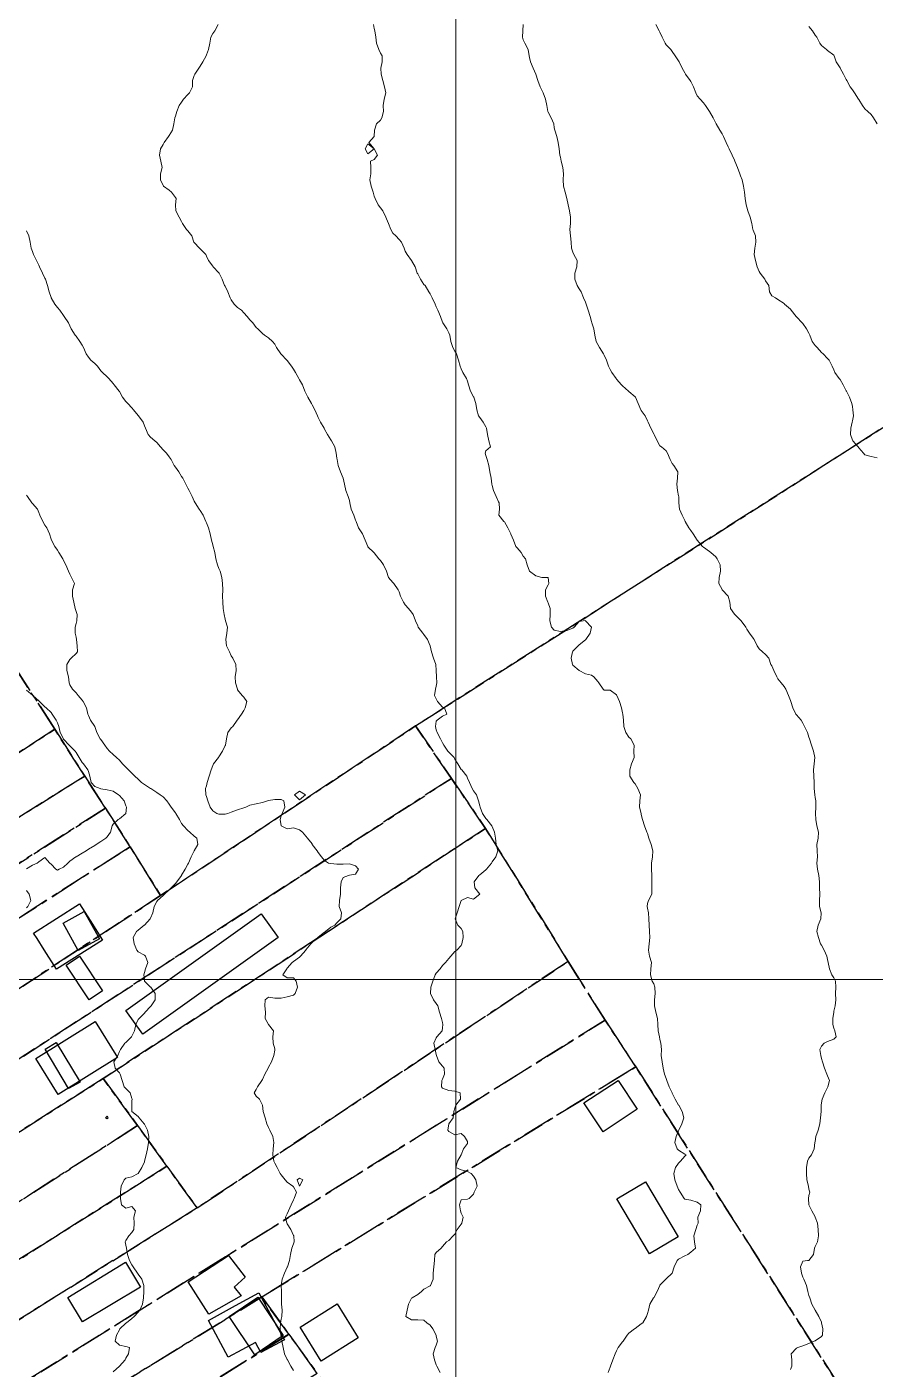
# Model space of a CAD drawing. Header units: centimetres. Extents: x 0 to 642158, y -847 to 649707.
# Drawn here: x 616732.3 to 616800.6, y 621356 to 621464.1 of the extents above; entities that cross this region are included whole.
import ezdxf

# ---------------------------------------------------------------- set-up
doc = ezdxf.new("R2010")
doc.units = ezdxf.units.CM
doc.header["$MEASUREMENT"] = 0
doc.linetypes.add('CENTERX2', pattern=[4, 2.5, -0.5, 0.5, -0.5])
doc.layers.add('MEV_grille', color=254, linetype='Continuous', lineweight=9)
doc.layers.add('WAL_topographie 0.5', color=253, linetype='Continuous', lineweight=20)
doc.layers.add('SPW_batiments', color=7, linetype='Continuous')
doc.layers.add('SPW_parcellaire cadastral', color=7, linetype='CENTERX2', lineweight=25, true_color=0xff0542)

# ---------------------------------------------------------------- blocks, each defined once
blk = doc.blocks.new('*U114')
at = {"layer": 'MEV_grille', "transparency": 33554687}
blk.add_lwpolyline([(-1338.46, 0), (1338.46, 0)], dxfattribs=at)
blk = doc.blocks.new('*U115')
at = {"layer": 'MEV_grille', "color": 0, "linetype": 'ByBlock', "lineweight": -2, "transparency": 16777216}
blk.add_blockref('*U114', (0, -1000), dxfattribs=at)
blk = doc.blocks.new('*U112')
at = {"layer": 'MEV_grille', "transparency": 33554687}
blk.add_lwpolyline([(0, 1825.48), (0, -1825.48)], dxfattribs=at)
blk = doc.blocks.new('*U113')
at = {"layer": 'MEV_grille', "color": 0, "linetype": 'ByBlock', "lineweight": -2, "transparency": 16777216}
blk.add_blockref('*U112', (1400, 0), dxfattribs=at)

msp = doc.modelspace()

# ---------------------------------------------------------------- linework, layer by layer
at = {"layer": 'SPW_batiments'}
for points in [[(616733.11, 621390.67), (616732.83, 621391.11), (616736.54, 621393.46), (616737.38, 621392.13), (616738.38, 621390.55), (616734.67, 621388.21), (616733.68, 621389.77), (616733.11, 621390.67)], [(616738.13, 621390.66), (616736.43, 621389.71), (616735.21, 621391.91), (616736.91, 621392.86), (616738.13, 621390.66)], [(616740.26, 621384.88), (616751.16, 621392.66), (616752.51, 621390.76), (616741.62, 621382.98), (616740.26, 621384.88)], [(616738.38, 621386.46), (616737.31, 621385.74), (616735.46, 621388.52), (616736.53, 621389.26), (616738.38, 621386.46)], [(616733, 621381.03), (616737.79, 621384), (616739.58, 621381.1), (616734.8, 621378.13), (616733, 621381.03)], [(616736.57, 621379.12), (616735.65, 621378.61), (616733.77, 621381.77), (616734.66, 621382.31), (616736.57, 621379.12)], [(616781.43, 621376.93), (616778.68, 621375.11), (616777.13, 621377.46), (616779.88, 621379.26), (616781.43, 621376.93)], [(616784.72, 621366.66), (616782.4, 621365.3), (616779.78, 621369.71), (616782.08, 621371.08), (616784.72, 621366.66)], [(616741.43, 621362.62), (616736.78, 621359.81), (616735.58, 621361.77), (616740.23, 621364.61), (616741.43, 621362.62)], [(616749.87, 621363.41), (616748.98, 621362.61), (616749.53, 621361.91), (616746.93, 621360.43), (616745.28, 621363.03), (616748.52, 621365.16), (616749.87, 621363.41)], [(616750.7, 621358.15), (616748.49, 621356.97), (616746.91, 621359.93), (616749.09, 621361.13), (616750.97, 621362.16), (616751.91, 621360.42), (616752.39, 621359.51), (616752.58, 621359.17), (616753.02, 621358.36), (616751.13, 621357.34), (616750.7, 621358.15)], [(616752.93, 621358.71), (616750.63, 621357.16), (616748.57, 621360.26), (616750.87, 621361.81), (616752.93, 621358.71)], [(616758.97, 621358.53), (616755.98, 621356.66), (616754.28, 621359.38), (616757.27, 621361.26), (616758.97, 621358.53)]]:
    msp.add_lwpolyline(points, dxfattribs=at)
at = {"layer": 'SPW_parcellaire cadastral'}
for points in [[(616843.3, 621468.93), (616844.7, 621459.57), (616763.58, 621407.79), (616743.06, 621394.14), (616740.61, 621398.07), (616738.62, 621401.17), (616736.95, 621403.76), (616734.54, 621407.52), (616731.19, 621412.74), (616729.45, 621415.45), (616727.65, 621418.26), (616724.21, 621423.61), (616721.04, 621428.55), (616718.19, 621432.99), (616715.45, 621437.26), (616712.28, 621442.19), (616709.63, 621446.33)], [(616824.51, 621315.1), (616821.79, 621319.37), (616819.33, 621323.05), (616817.02, 621327.14), (616813.89, 621330.83), (616810.29, 621336.33), (616807.32, 621340.7), (616798.39, 621353.58), (616781.3, 621380.35), (616778.84, 621384.11), (616775.86, 621388.84), (616769.22, 621399.54), (616766.46, 621403.57), (616763.58, 621407.79), (616844.7, 621459.57), (616851, 621415.3), (616853.08, 621327.78), (616826.94, 621311.51), (616824.51, 621315.1)], [(616734.54, 621407.52), (616693.8, 621381.16), (616689.8, 621378.57), (616681.68, 621373.31), (616677.59, 621379.34), (616685.67, 621384.37), (616690.01, 621387.08), (616691.87, 621388.24), (616693.74, 621389.4), (616731.19, 621412.74), (616734.54, 621407.52)], [(616736.95, 621403.76), (616702.55, 621382.19), (616701.47, 621381.51), (616694.81, 621377.33), (616691.9, 621375.51), (616683.69, 621370.36), (616681.68, 621373.31), (616689.8, 621378.57), (616693.8, 621381.16), (616734.54, 621407.52), (616736.95, 621403.76)], [(616693.22, 621356.36), (616690.82, 621359.87), (616699.14, 621365.3), (616701.87, 621367.08), (616743.06, 621394.14), (616763.58, 621407.79), (616766.46, 621403.57), (616711.89, 621368.15), (616709.23, 621366.47), (616705.8, 621364.3), (616704.23, 621363.31), (616693.22, 621356.36)], [(616736.95, 621403.76), (616738.62, 621401.17), (616703.36, 621378.66), (616693.86, 621372.59), (616685.73, 621367.4), (616683.69, 621370.36), (616691.9, 621375.51), (616694.81, 621377.33), (616701.47, 621381.51), (616702.55, 621382.19), (616736.95, 621403.76)], [(616693.22, 621356.36), (616704.23, 621363.31), (616705.8, 621364.3), (616709.23, 621366.47), (616711.89, 621368.15), (616766.46, 621403.57), (616769.22, 621399.54), (616738.44, 621379.41), (616707.75, 621359.93), (616695.92, 621352.42), (616693.22, 621356.36)], [(616738.62, 621401.17), (616740.61, 621398.07), (616704.02, 621374.61), (616701.04, 621372.69), (616695.98, 621369.45), (616687.84, 621364.23), (616685.73, 621367.4), (616693.86, 621372.59), (616703.36, 621378.66), (616738.62, 621401.17)], [(616775.86, 621388.84), (616746, 621368.99), (616743.57, 621372.35), (616741.2, 621375.62), (616738.44, 621379.41), (616769.22, 621399.54), (616775.86, 621388.84)], [(616743.06, 621394.14), (616701.87, 621367.08), (616699.14, 621365.3), (616690.82, 621359.87), (616687.84, 621364.23), (616695.98, 621369.45), (616701.04, 621372.69), (616704.02, 621374.61), (616740.61, 621398.07), (616743.06, 621394.14)], [(616775.86, 621388.84), (616778.84, 621384.11), (616723.23, 621349.44), (616721.53, 621348.38), (616719.2, 621346.93), (616714.05, 621343.72), (616705.75, 621338.54), (616703.1, 621342.14), (616711.98, 621347.7), (616722.26, 621354.13), (616746, 621368.99), (616775.86, 621388.84)], [(616708.12, 621335.3), (616705.75, 621338.54), (616714.05, 621343.72), (616719.2, 621346.93), (616721.53, 621348.38), (616723.23, 621349.44), (616778.84, 621384.11), (616781.3, 621380.35), (616751.2, 621361.82), (616725.65, 621346.09), (616723.95, 621345.04), (616716.41, 621340.4), (616715.59, 621339.9), (616708.12, 621335.3)], [(616741.2, 621375.62), (616719.39, 621361.61), (616717.17, 621360.18), (616713.89, 621358.07), (616710.43, 621355.85), (616698.72, 621348.32), (616695.92, 621352.42), (616707.75, 621359.93), (616738.44, 621379.41), (616741.2, 621375.62)], [(616751.2, 621361.82), (616781.3, 621380.35), (616798.39, 621353.58), (616769.35, 621336.8), (616767.14, 621339.85), (616764.9, 621342.94), (616762.62, 621346.09), (616760.29, 621349.3), (616757.94, 621352.54), (616755.67, 621355.67), (616753.38, 621358.82), (616751.2, 621361.82)], [(616699.56, 621344.58), (616697.52, 621347.56), (616698.72, 621348.32), (616710.43, 621355.85), (616713.89, 621358.07), (616717.17, 621360.18), (616719.39, 621361.61), (616741.2, 621375.62), (616743.57, 621372.35), (616719.25, 621357), (616716.9, 621355.52), (616709.65, 621350.94), (616700.76, 621345.34), (616699.56, 621344.58)], [(616699.56, 621344.58), (616700.76, 621345.34), (616709.65, 621350.94), (616716.9, 621355.52), (616719.25, 621357), (616743.57, 621372.35), (616746, 621368.99), (616722.26, 621354.13), (616711.98, 621347.7), (616703.1, 621342.14), (616701.9, 621341.39), (616699.56, 621344.58)], [(616710.45, 621332.13), (616708.12, 621335.3), (616715.59, 621339.9), (616716.41, 621340.4), (616723.95, 621345.04), (616725.65, 621346.09), (616751.2, 621361.82), (616753.38, 621358.82), (616727.41, 621342.68), (616717.89, 621336.76), (616710.45, 621332.13)], [(616710.45, 621332.13), (616717.89, 621336.76), (616727.41, 621342.68), (616753.38, 621358.82), (616755.67, 621355.67), (616728.04, 621338.32), (616727.03, 621337.69), (616712.89, 621328.81), (616710.45, 621332.13)]]:
    msp.add_lwpolyline(points, dxfattribs=at)
at = {"layer": 'WAL_topographie 0.5'}
for points in [[(616747.7, 621464.25), (616747.42, 621463.75), (616747.25, 621463.54), (616747.1, 621463.25), (616747.01, 621462.75), (616746.9, 621462.25), (616746.75, 621461.81), (616746.72, 621461.75), (616746.45, 621461.25), (616746.25, 621460.91), (616746.14, 621460.75), (616745.8, 621460.25), (616745.75, 621460.15), (616745.63, 621459.75), (616745.62, 621459.25), (616745.39, 621458.75), (616745.25, 621458.63), (616744.89, 621458.25), (616744.75, 621458.01), (616744.56, 621457.75), (616744.36, 621457.25), (616744.25, 621456.89), (616744.21, 621456.75), (616744.13, 621456.25), (616744.02, 621455.75), (616743.75, 621455.32), (616743.68, 621455.25), (616743.33, 621454.75), (616743.25, 621454.61), (616743.06, 621454.25), (616742.97, 621453.75), (616743.07, 621453.25), (616743.19, 621452.75), (616743.06, 621452.25), (616743.05, 621451.75), (616743.25, 621451.3), (616743.29, 621451.25), (616743.75, 621450.92), (616743.94, 621450.75), (616744.25, 621450.33), (616744.3, 621450.25), (616744.25, 621449.75), (616744.29, 621449.25), (616744.54, 621448.75), (616744.75, 621448.39), (616744.83, 621448.25), (616745.15, 621447.75), (616745.25, 621447.64), (616745.58, 621447.25), (616745.73, 621446.75), (616745.75, 621446.72), (616746.18, 621446.25), (616746.25, 621446.19), (616746.69, 621445.75), (616746.75, 621445.62), (616746.92, 621445.25), (616747.25, 621444.8), (616747.29, 621444.75), (616747.75, 621444.27), (616747.77, 621444.25), (616748.01, 621443.75), (616748.2, 621443.25), (616748.25, 621443.19), (616748.46, 621442.75), (616748.66, 621442.25), (616748.75, 621442.09), (616748.98, 621441.75), (616749.25, 621441.48), (616749.58, 621441.25), (616749.75, 621441.06), (616750.02, 621440.75), (616750.25, 621440.49), (616750.48, 621440.25), (616750.75, 621439.88), (616750.88, 621439.75), (616751.25, 621439.38), (616751.42, 621439.25), (616751.75, 621439.04), (616752.06, 621438.75), (616752.25, 621438.53), (616752.39, 621438.25), (616752.73, 621437.75), (616752.75, 621437.73), (616753.22, 621437.25), (616753.25, 621437.21), (616753.6, 621436.75), (616753.75, 621436.51), (616753.91, 621436.25), (616754.19, 621435.75), (616754.25, 621435.66), (616754.49, 621435.25), (616754.68, 621434.75), (616754.75, 621434.59), (616754.91, 621434.25), (616755.2, 621433.75), (616755.25, 621433.65), (616755.47, 621433.25), (616755.68, 621432.75), (616755.75, 621432.62), (616755.93, 621432.25), (616756.21, 621431.75), (616756.25, 621431.67), (616756.5, 621431.25), (616756.75, 621430.83), (616756.8, 621430.75), (616757.09, 621430.25), (616757.2, 621429.75), (616757.25, 621429.35), (616757.26, 621429.25), (616757.34, 621428.75), (616757.53, 621428.25), (616757.75, 621427.75), (616757.75, 621427.75), (616757.87, 621427.25), (616757.96, 621426.75), (616758.15, 621426.25), (616758.25, 621425.93), (616758.29, 621425.75), (616758.4, 621425.25), (616758.6, 621424.75), (616758.75, 621424.36), (616758.79, 621424.25), (616759, 621423.75), (616759.25, 621423.34), (616759.3, 621423.25), (616759.52, 621422.75), (616759.73, 621422.25), (616759.75, 621422.21), (616760.23, 621421.75), (616760.25, 621421.73), (616760.62, 621421.25), (616760.75, 621421.11), (616760.99, 621420.75), (616761.25, 621420.25), (616761.25, 621420.25), (616761.39, 621419.75), (616761.75, 621419.33), (616761.83, 621419.25), (616762.18, 621418.75), (616762.25, 621418.58), (616762.37, 621418.25), (616762.6, 621417.75), (616762.75, 621417.55), (616763.01, 621417.25), (616763.25, 621416.96), (616763.4, 621416.75), (616763.57, 621416.25), (616763.75, 621415.85), (616763.8, 621415.75), (616764.16, 621415.25), (616764.25, 621415.14), (616764.54, 621414.75), (616764.75, 621414.25), (616764.75, 621414.25), (616764.87, 621413.75), (616765.02, 621413.25), (616765.2, 621412.75), (616765.25, 621412.25), (616765.25, 621412.25), (616765.26, 621411.75), (616765.3, 621411.25), (616765.25, 621411), (616765.18, 621410.75), (616765.11, 621410.25), (616765.25, 621409.96), (616765.35, 621409.75), (616765.75, 621409.3), (616765.92, 621409.25), (616766.11, 621408.75), (616765.75, 621408.58), (616765.31, 621408.25), (616765.25, 621408.17), (616765.18, 621407.75), (616765.25, 621407.47), (616765.32, 621407.25), (616765.59, 621406.75), (616765.75, 621406.44), (616765.85, 621406.25), (616766.18, 621405.75), (616766.25, 621405.68), (616766.68, 621405.25), (616766.75, 621405.12), (616766.97, 621404.75), (616767.25, 621404.29), (616767.3, 621404.25), (616767.71, 621403.75), (616767.75, 621403.59), (616767.92, 621403.25), (616768.14, 621402.75), (616768.25, 621402.56), (616768.48, 621402.25), (616768.66, 621401.75), (616768.75, 621401.36), (616768.78, 621401.25), (616768.96, 621400.75), (616769.25, 621400.33), (616769.31, 621400.25), (616769.72, 621399.75), (616769.75, 621399.7), (616769.94, 621399.25), (616770.02, 621398.75), (616770.07, 621398.25), (616770.21, 621397.75), (616770.05, 621397.25), (616769.75, 621396.84), (616769.69, 621396.75), (616769.29, 621396.25), (616769.25, 621396.21), (616768.75, 621395.8), (616768.68, 621395.75), (616768.3, 621395.25), (616768.34, 621394.75), (616768.75, 621394.25), (616768.75, 621394.25), (616768.75, 621394.25), (616768.25, 621393.85), (616767.75, 621393.98), (616767.25, 621393.75), (616767.25, 621393.75), (616767.1, 621393.25), (616766.94, 621392.75), (616766.78, 621392.25), (616766.97, 621391.75), (616767.25, 621391.48), (616767.39, 621391.25), (616767.4, 621390.75), (616767.31, 621390.25), (616767.25, 621390.12), (616766.9, 621389.75), (616766.75, 621389.62), (616766.41, 621389.25), (616766.25, 621389.06), (616765.98, 621388.75), (616765.75, 621388.51), (616765.55, 621388.25), (616765.25, 621387.89), (616765.15, 621387.75), (616764.96, 621387.25), (616764.81, 621386.75), (616764.79, 621386.25), (616765.03, 621385.75), (616765.25, 621385.45), (616765.37, 621385.25), (616765.51, 621384.75), (616765.67, 621384.25), (616765.75, 621383.92), (616765.77, 621383.75), (616765.75, 621383.5), (616765.72, 621383.25), (616765.29, 621382.75), (616765.25, 621382.69), (616765.06, 621382.25), (616765.16, 621381.75), (616765.25, 621381.33), (616765.26, 621381.25), (616765.45, 621380.75), (616765.75, 621380.39), (616765.87, 621380.25), (616765.92, 621379.75), (616765.75, 621379.36), (616765.69, 621379.25), (616765.67, 621378.75), (616765.75, 621378.64), (616766.25, 621378.45), (616766.75, 621378.38), (616767.16, 621378.25), (616767.2, 621377.75), (616766.83, 621377.25), (616766.75, 621377.02), (616766.65, 621376.75), (616766.61, 621376.25), (616766.25, 621375.75), (616766.25, 621375.75), (616766.19, 621375.25), (616766.25, 621375.13), (616766.75, 621374.88), (616767.25, 621374.98), (616767.52, 621374.75), (616767.75, 621374.33), (616767.77, 621374.25), (616767.75, 621374.17), (616767.44, 621373.75), (616767.25, 621373.25), (616767.25, 621373.25), (616766.95, 621372.75), (616766.82, 621372.25), (616767.25, 621372.05), (616767.75, 621371.93), (616768.06, 621371.75), (616768.25, 621371.54), (616768.42, 621371.25), (616768.54, 621370.75), (616768.31, 621370.25), (616768.25, 621370.11), (616767.89, 621369.75), (616767.75, 621369.69), (616767.25, 621369.63), (616767.11, 621369.25), (616767.19, 621368.75), (616767.25, 621368.56), (616767.41, 621368.25), (616767.3, 621367.75), (616767.25, 621367.68), (616766.94, 621367.25), (616766.75, 621366.88), (616766.62, 621366.75), (616766.25, 621366.38), (616766.08, 621366.25), (616765.75, 621365.89), (616765.63, 621365.75), (616765.25, 621365.39), (616765.14, 621365.25), (616765.11, 621364.75), (616765.06, 621364.25), (616765.01, 621363.75), (616764.99, 621363.25), (616764.78, 621362.75), (616764.75, 621362.72), (616764.25, 621362.44), (616764.05, 621362.25), (616763.75, 621362.01), (616763.3, 621361.75), (616763.25, 621361.72), (616763.01, 621361.25), (616762.91, 621360.75), (616762.79, 621360.25), (616763.25, 621359.97), (616763.75, 621359.99), (616764.25, 621359.94), (616764.48, 621359.75), (616764.75, 621359.55), (616764.96, 621359.25), (616765.23, 621358.75), (616765.25, 621358.66), (616765.34, 621358.25), (616765.25, 621357.94), (616765.15, 621357.75), (616764.99, 621357.25), (616765.1, 621356.75), (616765.25, 621356.37), (616765.3, 621356.25), (616765.57, 621355.75)], [(616760.2, 621464.25), (616760.25, 621463.95), (616760.3, 621463.75), (616760.38, 621463.25), (616760.44, 621462.75), (616760.62, 621462.25), (616760.75, 621461.96), (616760.88, 621461.75), (616760.9, 621461.25), (616760.78, 621460.75), (616760.8, 621460.25), (616760.94, 621459.75), (616761.08, 621459.25), (616761.19, 621458.75), (616761.06, 621458.25), (616760.98, 621457.75), (616761, 621457.25), (616760.86, 621456.75), (616760.75, 621456.57), (616760.43, 621456.25), (616760.28, 621455.75), (616760.25, 621455.25), (616760.25, 621455.25), (616759.82, 621454.75), (616760.25, 621454.25), (616760.25, 621454.25), (616760.52, 621453.75), (616760.25, 621453.4), (616759.95, 621453.25), (616759.98, 621452.75), (616759.98, 621452.25), (616759.9, 621451.75), (616760.01, 621451.25), (616760.17, 621450.75), (616760.25, 621450.44), (616760.32, 621450.25), (616760.58, 621449.75), (616760.75, 621449.51), (616760.95, 621449.25), (616761.2, 621448.75), (616761.25, 621448.62), (616761.4, 621448.25), (616761.58, 621447.75), (616761.75, 621447.46), (616761.99, 621447.25), (616762.25, 621446.96), (616762.46, 621446.75), (616762.65, 621446.25), (616762.75, 621446), (616762.91, 621445.75), (616763.25, 621445.25), (616763.25, 621445.25), (616763.55, 621444.75), (616763.72, 621444.25), (616763.75, 621444.19), (616763.99, 621443.75), (616764.25, 621443.34), (616764.34, 621443.25), (616764.66, 621442.75), (616764.75, 621442.58), (616764.92, 621442.25), (616765.17, 621441.75), (616765.25, 621441.54), (616765.38, 621441.25), (616765.58, 621440.75), (616765.75, 621440.29), (616765.77, 621440.25), (616766.1, 621439.75), (616766.25, 621439.45), (616766.33, 621439.25), (616766.43, 621438.75), (616766.57, 621438.25), (616766.75, 621437.95), (616766.87, 621437.75), (616767.05, 621437.25), (616767.16, 621436.75), (616767.25, 621436.54), (616767.39, 621436.25), (616767.67, 621435.75), (616767.75, 621435.54), (616767.84, 621435.25), (616768, 621434.75), (616768.25, 621434.28), (616768.26, 621434.25), (616768.43, 621433.75), (616768.51, 621433.25), (616768.64, 621432.75), (616768.75, 621432.63), (616769.01, 621432.25), (616769.25, 621431.86), (616769.29, 621431.75), (616769.37, 621431.25), (616769.49, 621430.75), (616769.62, 621430.25), (616769.25, 621429.95), (616769.19, 621429.75), (616769.25, 621429.55), (616769.35, 621429.25), (616769.47, 621428.75), (616769.56, 621428.25), (616769.66, 621427.75), (616769.73, 621427.25), (616769.75, 621427.16), (616769.86, 621426.75), (616770.06, 621426.25), (616770.25, 621425.83), (616770.3, 621425.75), (616770.35, 621425.25), (616770.28, 621424.75), (616770.69, 621424.25), (616770.75, 621424.21), (616771.02, 621423.75), (616771.24, 621423.25), (616771.25, 621423.22), (616771.46, 621422.75), (616771.65, 621422.25), (616771.75, 621422.12), (616772.08, 621421.75), (616772.25, 621421.47), (616772.42, 621421.25), (616772.56, 621420.75), (616772.75, 621420.25), (616772.75, 621420.25), (616773.25, 621419.88), (616773.75, 621419.75), (616774.25, 621419.75), (616774.25, 621419.75), (616774.32, 621419.25), (616774.25, 621419.15), (616774.05, 621418.75), (616774.05, 621418.25), (616774.23, 621417.75), (616774.25, 621417.7), (616774.41, 621417.25), (616774.41, 621416.75), (616774.38, 621416.25), (616774.51, 621415.75), (616774.75, 621415.51), (616775.25, 621415.39), (616775.75, 621415.48), (616776.25, 621415.67), (616776.35, 621415.75), (616776.75, 621416.21), (616777.08, 621416.25), (616777.25, 621416.27), (616777.27, 621416.25), (616777.75, 621415.75), (616777.75, 621415.75), (616777.75, 621415.75), (616777.64, 621415.25), (616777.28, 621414.75), (616777.25, 621414.71), (616776.75, 621414.31), (616776.68, 621414.25), (616776.25, 621413.8), (616776.22, 621413.75), (616776.11, 621413.25), (616776.21, 621412.75), (616776.25, 621412.68), (616776.75, 621412.25), (616776.75, 621412.25), (616777.25, 621411.99), (616777.75, 621411.89), (616777.93, 621411.75), (616778.25, 621411.36), (616778.32, 621411.25), (616778.67, 621410.75), (616778.75, 621410.68), (616779.25, 621410.68), (616779.75, 621410.3), (616779.78, 621410.25), (616779.99, 621409.75), (616780.16, 621409.25), (616780.25, 621408.85), (616780.27, 621408.75), (616780.31, 621408.25), (616780.34, 621407.75), (616780.5, 621407.25), (616780.75, 621406.88), (616780.92, 621406.75), (616781.17, 621406.25), (616781.16, 621405.75), (616781.17, 621405.25), (616780.97, 621404.75), (616780.83, 621404.25), (616780.82, 621403.75), (616781.14, 621403.25), (616781.25, 621403.14), (616781.48, 621402.75), (616781.68, 621402.25), (616781.64, 621401.75), (616781.61, 621401.25), (616781.73, 621400.75), (616781.75, 621400.66), (616781.86, 621400.25), (616782.02, 621399.75), (616782.19, 621399.25), (616782.25, 621399.12), (616782.36, 621398.75), (616782.54, 621398.25), (616782.69, 621397.75), (616782.65, 621397.25), (616782.58, 621396.75), (616782.58, 621396.25), (616782.6, 621395.75), (616782.61, 621395.25), (616782.61, 621394.75), (616782.59, 621394.25), (616782.32, 621393.75), (616782.25, 621393.5), (616782.22, 621393.25), (616782.25, 621393.12), (616782.34, 621392.75), (616782.36, 621392.25), (616782.38, 621391.75), (616782.42, 621391.25), (616782.45, 621390.75), (616782.39, 621390.25), (616782.32, 621389.75), (616782.4, 621389.25), (616782.58, 621388.75), (616782.53, 621388.25), (616782.49, 621387.75), (616782.64, 621387.25), (616782.75, 621387.03), (616782.85, 621386.75), (616782.87, 621386.25), (616782.81, 621385.75), (616782.82, 621385.25), (616782.92, 621384.75), (616783.05, 621384.25), (616783.09, 621383.75), (616783.11, 621383.25), (616783.21, 621382.75), (616783.25, 621382.55), (616783.33, 621382.25), (616783.37, 621381.75), (616783.36, 621381.25), (616783.42, 621380.75), (616783.51, 621380.25), (616783.63, 621379.75), (616783.75, 621379.41), (616783.8, 621379.25), (616783.99, 621378.75), (616784.23, 621378.25), (616784.25, 621378.22), (616784.49, 621377.75), (616784.75, 621377.27), (616784.76, 621377.25), (616785.03, 621376.75), (616785.17, 621376.25), (616785.01, 621375.75), (616784.77, 621375.25), (616784.75, 621375.2), (616784.57, 621374.75), (616784.44, 621374.25), (616784.65, 621373.75), (616784.75, 621373.65), (616785.25, 621373.33), (616785.36, 621373.25), (616785.25, 621373.16), (616784.9, 621372.75), (616784.75, 621372.58), (616784.51, 621372.25), (616784.38, 621371.75), (616784.45, 621371.25), (616784.63, 621370.75), (616784.75, 621370.48), (616784.88, 621370.25), (616785.2, 621369.75), (616785.25, 621369.7), (616785.75, 621369.62), (616786.25, 621369.45), (616786.54, 621369.25), (616786.51, 621368.75), (616786.31, 621368.25), (616786.33, 621367.75), (616786.25, 621367.6), (616786.13, 621367.25), (616785.98, 621366.75), (616786.04, 621366.25), (616786.11, 621365.75), (616785.75, 621365.43), (616785.49, 621365.25), (616785.25, 621365.13), (616784.75, 621364.86), (616784.64, 621364.75), (616784.41, 621364.25), (616784.25, 621363.75), (616784.25, 621363.75), (616783.75, 621363.27), (616783.72, 621363.25), (616783.25, 621362.77), (616783.24, 621362.75), (616783.03, 621362.25), (616782.75, 621361.76), (616782.74, 621361.75), (616782.45, 621361.25), (616782.32, 621360.75), (616782.25, 621360.5), (616782.17, 621360.25), (616781.88, 621359.75), (616781.75, 621359.65), (616781.25, 621359.29), (616781.2, 621359.25), (616780.75, 621358.91), (616780.61, 621358.75), (616780.28, 621358.25), (616780.25, 621358.2), (616779.89, 621357.75), (616779.75, 621357.48), (616779.64, 621357.25), (616779.46, 621356.75), (616779.28, 621356.25), (616779.25, 621356.16), (616779.09, 621355.75)], [(616772.23, 621464.25), (616772.22, 621463.75), (616772.2, 621463.25), (616772.25, 621463.02), (616772.37, 621462.75), (616772.65, 621462.25), (616772.73, 621461.75), (616772.75, 621461.61), (616772.82, 621461.25), (616773.04, 621460.75), (616773.25, 621460.25), (616773.25, 621460.25), (616773.43, 621459.75), (616773.61, 621459.25), (616773.75, 621458.98), (616773.85, 621458.75), (616774.05, 621458.25), (616774.16, 621457.75), (616774.24, 621457.25), (616774.25, 621457.21), (616774.5, 621456.75), (616774.7, 621456.25), (616774.75, 621455.95), (616774.79, 621455.75), (616774.94, 621455.25), (616775.05, 621454.75), (616775.13, 621454.25), (616775.19, 621453.75), (616775.25, 621453.58), (616775.31, 621453.25), (616775.43, 621452.75), (616775.49, 621452.25), (616775.45, 621451.75), (616775.49, 621451.25), (616775.61, 621450.75), (616775.75, 621450.25), (616775.75, 621450.25), (616775.86, 621449.75), (616775.96, 621449.25), (616776.04, 621448.75), (616776.05, 621448.25), (616776.01, 621447.75), (616776.06, 621447.25), (616776.1, 621446.75), (616776.13, 621446.25), (616776.25, 621445.93), (616776.33, 621445.75), (616776.58, 621445.25), (616776.55, 621444.75), (616776.4, 621444.25), (616776.39, 621443.75), (616776.6, 621443.25), (616776.75, 621442.99), (616776.91, 621442.75), (616777.11, 621442.25), (616777.25, 621441.92), (616777.31, 621441.75), (616777.47, 621441.25), (616777.63, 621440.75), (616777.75, 621440.35), (616777.78, 621440.25), (616777.92, 621439.75), (616778.02, 621439.25), (616778.13, 621438.75), (616778.25, 621438.5), (616778.39, 621438.25), (616778.71, 621437.75), (616778.75, 621437.65), (616778.94, 621437.25), (616779.12, 621436.75), (616779.25, 621436.48), (616779.37, 621436.25), (616779.72, 621435.75), (616779.75, 621435.72), (616780.15, 621435.25), (616780.25, 621435.16), (616780.72, 621434.75), (616780.75, 621434.72), (616781.25, 621434.28), (616781.28, 621434.25), (616781.49, 621433.75), (616781.71, 621433.25), (616781.75, 621433.19), (616782.05, 621432.75), (616782.25, 621432.35), (616782.31, 621432.25), (616782.51, 621431.75), (616782.75, 621431.32), (616782.8, 621431.25), (616783.02, 621430.75), (616783.25, 621430.35), (616783.38, 621430.25), (616783.75, 621429.93), (616783.85, 621429.75), (616784.08, 621429.25), (616784.25, 621428.93), (616784.38, 621428.75), (616784.7, 621428.25), (616784.67, 621427.75), (616784.62, 621427.25), (616784.66, 621426.75), (616784.75, 621426.31), (616784.76, 621426.25), (616784.78, 621425.75), (616784.84, 621425.25), (616785.05, 621424.75), (616785.25, 621424.33), (616785.29, 621424.25), (616785.57, 621423.75), (616785.75, 621423.53), (616785.93, 621423.25), (616786.25, 621422.75), (616786.25, 621422.75), (616786.67, 621422.25), (616786.75, 621422.19), (616787.25, 621421.83), (616787.35, 621421.75), (616787.75, 621421.4), (616787.86, 621421.25), (616788.1, 621420.75), (616788.13, 621420.25), (616788.02, 621419.75), (616788, 621419.25), (616788.25, 621418.77), (616788.27, 621418.75), (616788.75, 621418.25), (616788.75, 621418.25), (616788.88, 621417.75), (616788.94, 621417.25), (616789.25, 621416.79), (616789.28, 621416.75), (616789.75, 621416.3), (616789.8, 621416.25), (616790.17, 621415.75), (616790.25, 621415.59), (616790.45, 621415.25), (616790.75, 621414.85), (616790.83, 621414.75), (616791.07, 621414.25), (616791.25, 621414), (616791.52, 621413.75), (616791.75, 621413.54), (616792.02, 621413.25), (616792.19, 621412.75), (616792.25, 621412.63), (616792.43, 621412.25), (616792.65, 621411.75), (616792.75, 621411.58), (616793.01, 621411.25), (616793.25, 621410.96), (616793.39, 621410.75), (616793.61, 621410.25), (616793.75, 621409.83), (616793.78, 621409.75), (616793.96, 621409.25), (616794.2, 621408.75), (616794.25, 621408.68), (616794.61, 621408.25), (616794.75, 621408.02), (616794.89, 621407.75), (616795.12, 621407.25), (616795.25, 621406.9), (616795.3, 621406.75), (616795.45, 621406.25), (616795.62, 621405.75), (616795.72, 621405.25), (616795.67, 621404.75), (616795.62, 621404.25), (616795.64, 621403.75), (616795.67, 621403.25), (616795.68, 621402.75), (616795.72, 621402.25), (616795.75, 621402.04), (616795.8, 621401.75), (616795.79, 621401.25), (616795.78, 621400.75), (616795.8, 621400.25), (616795.88, 621399.75), (616796.01, 621399.25), (616795.98, 621398.75), (616795.89, 621398.25), (616795.91, 621397.75), (616795.94, 621397.25), (616795.89, 621396.75), (616795.94, 621396.25), (616796.04, 621395.75), (616796.1, 621395.25), (616796.11, 621394.75), (616796.12, 621394.25), (616796.1, 621393.75), (616796.1, 621393.25), (616796.24, 621392.75), (616796.2, 621392.25), (616795.98, 621391.75), (616795.89, 621391.25), (616796.01, 621390.75), (616796.19, 621390.25), (616796.25, 621390.14), (616796.47, 621389.75), (616796.7, 621389.25), (616796.75, 621389), (616796.8, 621388.75), (616796.89, 621388.25), (616797.1, 621387.75), (616797.25, 621387.52), (616797.39, 621387.25), (616797.42, 621386.75), (616797.39, 621386.25), (616797.42, 621385.75), (616797.35, 621385.25), (616797.25, 621384.82), (616797.24, 621384.75), (616797.18, 621384.25), (616797.16, 621383.75), (616797.25, 621383.45), (616797.32, 621383.25), (616797.43, 621382.75), (616797.25, 621382.57), (616796.75, 621382.38), (616796.48, 621382.25), (616796.25, 621382.02), (616796.13, 621381.75), (616796.2, 621381.25), (616796.25, 621381.03), (616796.33, 621380.75), (616796.49, 621380.25), (616796.7, 621379.75), (616796.75, 621379.62), (616796.9, 621379.25), (616796.78, 621378.75), (616796.75, 621378.68), (616796.53, 621378.25), (616796.3, 621377.75), (616796.25, 621377.45), (616796.23, 621377.25), (616796.23, 621376.75), (616796.18, 621376.25), (616796.13, 621375.75), (616795.99, 621375.25), (616795.8, 621374.75), (616795.75, 621374.35), (616795.73, 621374.25), (616795.68, 621373.75), (616795.44, 621373.25), (616795.25, 621373), (616795.13, 621372.75), (616795.06, 621372.25), (616795.06, 621371.75), (616795.08, 621371.25), (616795.21, 621370.75), (616795.25, 621370.5), (616795.31, 621370.25), (616795.25, 621370), (616795.22, 621369.75), (616795.25, 621369.25), (616795.25, 621369.25), (616795.47, 621368.75), (616795.75, 621368.27), (616795.76, 621368.25), (616795.93, 621367.75), (616795.99, 621367.25), (616796.02, 621366.75), (616795.94, 621366.25), (616795.75, 621365.89), (616795.7, 621365.75), (616795.61, 621365.25), (616795.25, 621364.77), (616795.12, 621364.75), (616794.75, 621364.69), (616794.56, 621364.25), (616794.64, 621363.75), (616794.75, 621363.41), (616794.83, 621363.25), (616795.04, 621362.75), (616795.17, 621362.25), (616795.25, 621361.93), (616795.31, 621361.75), (616795.49, 621361.25), (616795.75, 621360.75), (616795.75, 621360.75), (616796.04, 621360.25), (616796.25, 621359.79), (616796.27, 621359.75), (616796.36, 621359.25), (616796.33, 621358.75), (616796.25, 621358.64), (616795.75, 621358.29), (616795.67, 621358.25), (616795.25, 621358.08), (616794.75, 621357.89), (616794.36, 621357.75), (616794.25, 621357.7), (616793.82, 621357.25), (616793.86, 621356.75), (616793.86, 621356.25), (616793.75, 621355.99)], [(616782.92, 621464.25), (616783.2, 621463.75), (616783.25, 621463.63), (616783.44, 621463.25), (616783.66, 621462.75), (616783.75, 621462.62), (616784.12, 621462.25), (616784.25, 621462.09), (616784.49, 621461.75), (616784.75, 621461.33), (616784.8, 621461.25), (616785.04, 621460.75), (616785.25, 621460.38), (616785.31, 621460.25), (616785.69, 621459.75), (616785.75, 621459.66), (616785.96, 621459.25), (616786.13, 621458.75), (616786.25, 621458.53), (616786.48, 621458.25), (616786.75, 621457.95), (616786.91, 621457.75), (616787.25, 621457.25), (616787.25, 621457.25), (616787.53, 621456.75), (616787.75, 621456.32), (616787.78, 621456.25), (616788.08, 621455.75), (616788.25, 621455.46), (616788.37, 621455.25), (616788.58, 621454.75), (616788.75, 621454.41), (616788.82, 621454.25), (616789.06, 621453.75), (616789.25, 621453.33), (616789.29, 621453.25), (616789.49, 621452.75), (616789.69, 621452.25), (616789.75, 621452.08), (616789.88, 621451.75), (616789.97, 621451.25), (616790.05, 621450.75), (616790.12, 621450.25), (616790.2, 621449.75), (616790.25, 621449.55), (616790.34, 621449.25), (616790.52, 621448.75), (616790.64, 621448.25), (616790.73, 621447.75), (616790.75, 621447.7), (616790.94, 621447.25), (616790.97, 621446.75), (616790.89, 621446.25), (616790.83, 621445.75), (616790.94, 621445.25), (616791.09, 621444.75), (616791.25, 621444.37), (616791.33, 621444.25), (616791.69, 621443.75), (616791.75, 621443.62), (616792.01, 621443.25), (616792.08, 621442.75), (616792.25, 621442.42), (616792.56, 621442.25), (616792.75, 621442.13), (616793.25, 621441.8), (616793.28, 621441.75), (616793.75, 621441.33), (616793.82, 621441.25), (616794.23, 621440.75), (616794.25, 621440.72), (616794.69, 621440.25), (616794.75, 621440.19), (616795.04, 621439.75), (616795.25, 621439.41), (616795.31, 621439.25), (616795.5, 621438.75), (616795.75, 621438.42), (616795.91, 621438.25), (616796.25, 621437.85), (616796.38, 621437.75), (616796.75, 621437.38), (616796.88, 621437.25), (616797.12, 621436.75), (616797.25, 621436.45), (616797.33, 621436.25), (616797.68, 621435.75), (616797.75, 621435.67), (616798, 621435.25), (616798.25, 621434.78), (616798.26, 621434.75), (616798.5, 621434.25), (616798.69, 621433.75), (616798.75, 621433.5), (616798.78, 621433.25), (616798.83, 621432.75), (616798.75, 621432.35), (616798.73, 621432.25), (616798.62, 621431.75), (616798.59, 621431.25), (616798.75, 621430.81), (616798.77, 621430.75), (616799.21, 621430.25), (616799.25, 621430.19), (616799.64, 621429.75), (616799.75, 621429.62), (616800.25, 621429.47), (616800.75, 621429.38)], [(616795.25, 621464.11), (616795.52, 621463.75), (616795.75, 621463.41), (616795.87, 621463.25), (616796.13, 621462.75), (616796.25, 621462.58), (616796.65, 621462.25), (616796.75, 621462.17), (616797.25, 621461.79), (616797.28, 621461.75), (616797.45, 621461.25), (616797.75, 621460.78), (616797.76, 621460.75), (616798.04, 621460.25), (616798.25, 621459.84), (616798.29, 621459.75), (616798.57, 621459.25), (616798.75, 621458.99), (616798.92, 621458.75), (616799.24, 621458.25), (616799.25, 621458.23), (616799.57, 621457.75), (616799.75, 621457.47), (616799.99, 621457.25), (616800.25, 621457.01), (616800.45, 621456.75), (616800.75, 621456.25)], [(616759.75, 621453.85), (616760.25, 621454.25), (616759.75, 621454.65), (616759.53, 621454.25), (616759.75, 621453.85)], [(616732.25, 621447.66), (616732.46, 621447.25), (616732.55, 621446.75), (616732.65, 621446.25), (616732.75, 621445.98), (616732.83, 621445.75), (616733.07, 621445.25), (616733.25, 621444.88), (616733.31, 621444.75), (616733.55, 621444.25), (616733.75, 621443.84), (616733.79, 621443.75), (616733.95, 621443.25), (616734.08, 621442.75), (616734.25, 621442.29), (616734.26, 621442.25), (616734.54, 621441.75), (616734.75, 621441.47), (616734.94, 621441.25), (616735.25, 621440.82), (616735.3, 621440.75), (616735.64, 621440.25), (616735.75, 621440), (616735.86, 621439.75), (616736.19, 621439.25), (616736.25, 621439.18), (616736.56, 621438.75), (616736.75, 621438.44), (616736.84, 621438.25), (616737.06, 621437.75), (616737.25, 621437.49), (616737.45, 621437.25), (616737.75, 621436.98), (616737.97, 621436.75), (616738.25, 621436.37), (616738.38, 621436.25), (616738.75, 621435.89), (616738.9, 621435.75), (616739.25, 621435.36), (616739.33, 621435.25), (616739.73, 621434.75), (616739.75, 621434.72), (616739.98, 621434.25), (616740.25, 621433.92), (616740.41, 621433.75), (616740.75, 621433.39), (616740.87, 621433.25), (616741.25, 621432.78), (616741.28, 621432.75), (616741.64, 621432.25), (616741.75, 621431.96), (616741.85, 621431.75), (616742.05, 621431.25), (616742.25, 621431.03), (616742.59, 621430.75), (616742.75, 621430.61), (616743.06, 621430.25), (616743.25, 621430.03), (616743.53, 621429.75), (616743.75, 621429.46), (616743.9, 621429.25), (616744.15, 621428.75), (616744.25, 621428.62), (616744.53, 621428.25), (616744.75, 621427.88), (616744.85, 621427.75), (616745.08, 621427.25), (616745.25, 621426.93), (616745.35, 621426.75), (616745.6, 621426.25), (616745.75, 621425.89), (616745.83, 621425.75), (616746.17, 621425.25), (616746.25, 621425.13), (616746.47, 621424.75), (616746.69, 621424.25), (616746.75, 621424.14), (616746.91, 621423.75), (616747.05, 621423.25), (616747.15, 621422.75), (616747.25, 621422.38), (616747.29, 621422.25), (616747.41, 621421.75), (616747.51, 621421.25), (616747.63, 621420.75), (616747.75, 621420.46), (616747.85, 621420.25), (616747.98, 621419.75), (616748.03, 621419.25), (616748.07, 621418.75), (616748.05, 621418.25), (616748.07, 621417.75), (616748.1, 621417.25), (616748.16, 621416.75), (616748.25, 621416.39), (616748.29, 621416.25), (616748.43, 621415.75), (616748.4, 621415.25), (616748.3, 621414.75), (616748.36, 621414.25), (616748.59, 621413.75), (616748.75, 621413.44), (616748.88, 621413.25), (616749.1, 621412.75), (616749.15, 621412.25), (616749.05, 621411.75), (616749.08, 621411.25), (616749.24, 621410.75), (616749.25, 621410.71), (616749.63, 621410.25), (616749.75, 621410.11), (616750, 621409.75), (616749.86, 621409.25), (616749.75, 621409.04), (616749.57, 621408.75), (616749.25, 621408.29), (616749.23, 621408.25), (616748.87, 621407.75), (616748.75, 621407.63), (616748.47, 621407.25), (616748.36, 621406.75), (616748.27, 621406.25), (616748.25, 621406.21), (616748.03, 621405.75), (616747.75, 621405.3), (616747.71, 621405.25), (616747.32, 621404.75), (616747.25, 621404.6), (616747.14, 621404.25), (616746.96, 621403.75), (616746.81, 621403.25), (616746.75, 621402.96), (616746.68, 621402.75), (616746.71, 621402.25), (616746.75, 621402.1), (616746.86, 621401.75), (616747.05, 621401.25), (616747.25, 621400.97), (616747.57, 621400.75), (616747.75, 621400.7), (616748.25, 621400.7), (616748.46, 621400.75), (616748.75, 621400.84), (616749.25, 621401.03), (616749.75, 621401.19), (616749.93, 621401.25), (616750.25, 621401.4), (616750.75, 621401.51), (616751.25, 621401.63), (616751.66, 621401.75), (616751.75, 621401.78), (616752.25, 621401.88), (616752.75, 621401.86), (616752.97, 621401.75), (616753.07, 621401.25), (616752.84, 621400.75), (616752.75, 621400.55), (616752.67, 621400.25), (616752.75, 621399.75), (616752.75, 621399.75), (616753.25, 621399.51), (616753.75, 621399.6), (616754.25, 621399.44), (616754.47, 621399.25), (616754.75, 621398.93), (616754.89, 621398.75), (616755.25, 621398.29), (616755.27, 621398.25), (616755.65, 621397.75), (616755.75, 621397.61), (616756.01, 621397.25), (616756.25, 621396.95), (616756.58, 621396.75), (616756.75, 621396.71), (616757.25, 621396.66), (616757.75, 621396.65), (616758.25, 621396.68), (616758.75, 621396.53), (616758.98, 621396.25), (616758.75, 621395.86), (616758.25, 621395.79), (616758.18, 621395.75), (616757.75, 621395.59), (616757.59, 621395.25), (616757.55, 621394.75), (616757.54, 621394.25), (616757.46, 621393.75), (616757.44, 621393.25), (616757.61, 621392.75), (616757.56, 621392.25), (616757.25, 621391.94), (616757.07, 621391.75), (616756.75, 621391.6), (616756.33, 621391.25), (616756.25, 621391.2), (616755.75, 621390.79), (616755.71, 621390.75), (616755.25, 621390.36), (616755.15, 621390.25), (616754.75, 621389.76), (616754.74, 621389.75), (616754.31, 621389.25), (616754.25, 621389.18), (616753.75, 621388.82), (616753.66, 621388.75), (616753.25, 621388.3), (616753.21, 621388.25), (616752.89, 621387.75), (616753.25, 621387.52), (616753.75, 621387.5), (616753.96, 621387.25), (616754.07, 621386.75), (616753.88, 621386.25), (616753.75, 621386.13), (616753.25, 621385.97), (616752.75, 621385.88), (616752.25, 621385.87), (616751.75, 621385.95), (616751.47, 621385.75), (616751.45, 621385.25), (616751.51, 621384.75), (616751.48, 621384.25), (616751.75, 621383.75), (616751.75, 621383.75), (616752.15, 621383.25), (616752.09, 621382.75), (616752.11, 621382.25), (616752.25, 621381.79), (616752.26, 621381.75), (616752.25, 621381.69), (616752.16, 621381.25), (616751.97, 621380.75), (616751.75, 621380.32), (616751.71, 621380.25), (616751.45, 621379.75), (616751.25, 621379.33), (616751.2, 621379.25), (616750.85, 621378.75), (616750.75, 621378.51), (616750.58, 621378.25), (616750.75, 621377.99), (616751.03, 621377.75), (616751.25, 621377.25), (616751.25, 621377.25), (616751.32, 621376.75), (616751.47, 621376.25), (616751.6, 621375.75), (616751.75, 621375.47), (616751.85, 621375.25), (616752.09, 621374.75), (616752.16, 621374.25), (616752.12, 621373.75), (616752.09, 621373.25), (616752.17, 621372.75), (616752.25, 621372.58), (616752.45, 621372.25), (616752.68, 621371.75), (616752.75, 621371.65), (616753.08, 621371.25), (616753.25, 621371.06), (616753.7, 621370.75), (616753.75, 621370.68), (616754, 621370.25), (616753.82, 621369.75), (616753.75, 621369.64), (616753.57, 621369.25), (616753.34, 621368.75), (616753.25, 621368.51), (616753.11, 621368.25), (616753.21, 621367.75), (616753.25, 621367.71), (616753.53, 621367.25), (616753.75, 621366.78), (616753.77, 621366.75), (616753.81, 621366.25), (616753.75, 621366.11), (616753.63, 621365.75), (616753.51, 621365.25), (616753.44, 621364.75), (616753.27, 621364.25), (616753.25, 621364.21), (616753.04, 621363.75), (616752.83, 621363.25), (616752.76, 621362.75), (616752.8, 621362.25), (616752.8, 621361.75), (616752.78, 621361.25), (616752.83, 621360.75), (616752.82, 621360.25), (616752.75, 621360.04), (616752.7, 621359.75), (616752.67, 621359.25), (616752.73, 621358.75), (616752.75, 621358.67), (616752.82, 621358.25), (616752.91, 621357.75), (616753.04, 621357.25), (616753.25, 621356.78), (616753.26, 621356.75), (616753.53, 621356.25), (616753.75, 621355.89)], [(616732.25, 621426.38), (616732.34, 621426.25), (616732.7, 621425.75), (616732.75, 621425.69), (616733.14, 621425.25), (616733.25, 621424.98), (616733.34, 621424.75), (616733.57, 621424.25), (616733.75, 621423.96), (616733.9, 621423.75), (616734.1, 621423.25), (616734.25, 621422.82), (616734.27, 621422.75), (616734.55, 621422.25), (616734.75, 621421.94), (616734.87, 621421.75), (616735.18, 621421.25), (616735.25, 621421.12), (616735.44, 621420.75), (616735.64, 621420.25), (616735.75, 621420.01), (616735.89, 621419.75), (616736.12, 621419.25), (616735.97, 621418.75), (616735.97, 621418.25), (616736.07, 621417.75), (616736.17, 621417.25), (616736.25, 621417), (616736.34, 621416.75), (616736.32, 621416.25), (616736.25, 621416.04), (616736.17, 621415.75), (616736.18, 621415.25), (616736.25, 621414.94), (616736.29, 621414.75), (616736.33, 621414.25), (616736.37, 621413.75), (616736.25, 621413.61), (616735.87, 621413.25), (616735.75, 621413.14), (616735.51, 621412.75), (616735.52, 621412.25), (616735.64, 621411.75), (616735.69, 621411.25), (616735.75, 621411.11), (616735.97, 621410.75), (616736.25, 621410.46), (616736.42, 621410.25), (616736.75, 621409.87), (616736.83, 621409.75), (616737.08, 621409.25), (616737.21, 621408.75), (616737.25, 621408.63), (616737.42, 621408.25), (616737.75, 621407.75), (616737.75, 621407.75), (616737.93, 621407.25), (616738.2, 621406.75), (616738.25, 621406.69), (616738.58, 621406.25), (616738.75, 621405.98), (616738.93, 621405.75), (616739.25, 621405.48), (616739.5, 621405.25), (616739.75, 621405.04), (616739.99, 621404.75), (616740.25, 621404.47), (616740.46, 621404.25), (616740.75, 621404), (616740.99, 621403.75), (616741.25, 621403.5), (616741.51, 621403.25), (616741.75, 621403.09), (616742.25, 621402.76), (616742.26, 621402.75), (616742.75, 621402.44), (616743.03, 621402.25), (616743.25, 621402.08), (616743.57, 621401.75), (616743.75, 621401.49), (616743.92, 621401.25), (616744.25, 621400.8), (616744.29, 621400.75), (616744.59, 621400.25), (616744.75, 621399.94), (616744.89, 621399.75), (616745.25, 621399.38), (616745.41, 621399.25), (616745.75, 621398.93), (616745.98, 621398.75), (616746.05, 621398.25), (616745.76, 621397.75), (616745.75, 621397.73), (616745.53, 621397.25), (616745.3, 621396.75), (616745.25, 621396.65), (616745.03, 621396.25), (616744.75, 621395.78), (616744.73, 621395.75), (616744.37, 621395.25), (616744.25, 621395.1), (616743.91, 621394.75), (616743.75, 621394.59), (616743.36, 621394.25), (616743.25, 621394.15), (616742.8, 621393.75), (616742.75, 621393.67), (616742.54, 621393.25), (616742.44, 621392.75), (616742.25, 621392.31), (616742.22, 621392.25), (616741.75, 621391.76), (616741.73, 621391.75), (616741.25, 621391.34), (616741.12, 621391.25), (616740.84, 621390.75), (616740.94, 621390.25), (616741.13, 621389.75), (616741.25, 621389.6), (616741.75, 621389.35), (616741.83, 621389.25), (616742.02, 621388.75), (616741.84, 621388.25), (616741.75, 621387.94), (616741.7, 621387.75), (616741.75, 621387.38), (616741.77, 621387.25), (616742.25, 621386.76), (616742.26, 621386.75), (616742.62, 621386.25), (616742.62, 621385.75), (616742.29, 621385.25), (616742.25, 621385.2), (616741.81, 621384.75), (616741.75, 621384.67), (616741.32, 621384.25), (616741.25, 621384.15), (616741.06, 621383.75), (616740.96, 621383.25), (616740.75, 621382.81), (616740.71, 621382.75), (616740.25, 621382.32), (616740.17, 621382.25), (616739.84, 621381.75), (616739.75, 621381.57), (616739.61, 621381.25), (616739.29, 621380.75), (616739.4, 621380.25), (616739.75, 621379.86), (616739.81, 621379.75), (616739.95, 621379.25), (616740.12, 621378.75), (616740.25, 621378.6), (616740.6, 621378.25), (616740.75, 621377.79), (616740.76, 621377.75), (616740.75, 621377.62), (616740.73, 621377.25), (616740.75, 621376.75), (616740.75, 621376.75), (616741.25, 621376.35), (616741.34, 621376.25), (616741.73, 621375.75), (616741.75, 621375.72), (616741.99, 621375.25), (616742.12, 621374.75), (616742.08, 621374.25), (616742, 621373.75), (616741.9, 621373.25), (616741.77, 621372.75), (616741.75, 621372.69), (616741.55, 621372.25), (616741.25, 621371.75), (616741.25, 621371.75), (616740.75, 621371.49), (616740.25, 621371.39), (616740.11, 621371.25), (616739.89, 621370.75), (616739.83, 621370.25), (616739.82, 621369.75), (616739.92, 621369.25), (616740.25, 621368.98), (616740.75, 621369.1), (616741.04, 621368.75), (616740.91, 621368.25), (616740.92, 621367.75), (616740.91, 621367.25), (616740.75, 621367.01), (616740.49, 621366.75), (616740.25, 621366.38), (616740.2, 621366.25), (616740.25, 621366), (616740.3, 621365.75), (616740.38, 621365.25), (616740.56, 621364.75), (616740.75, 621364.4), (616740.86, 621364.25), (616741.19, 621363.75), (616741.25, 621363.66), (616741.55, 621363.25), (616741.7, 621362.75), (616741.71, 621362.25), (616741.68, 621361.75), (616741.61, 621361.25), (616741.38, 621360.75), (616741.25, 621360.59), (616740.92, 621360.25), (616740.75, 621360.08), (616740.3, 621359.75), (616740.25, 621359.7), (616739.78, 621359.25), (616739.75, 621359.18), (616739.51, 621358.75), (616739.4, 621358.25), (616739.75, 621357.93), (616740.25, 621357.83), (616740.54, 621357.75), (616740.48, 621357.25), (616740.25, 621356.89), (616740.2, 621356.75), (616739.76, 621356.25), (616739.75, 621356.24), (616739.25, 621355.8)], [(616732.25, 621410.66), (616732.75, 621410.28), (616732.78, 621410.25), (616733.25, 621409.81), (616733.3, 621409.75), (616733.75, 621409.34), (616733.84, 621409.25), (616734.25, 621408.86), (616734.33, 621408.75), (616734.65, 621408.25), (616734.75, 621408.05), (616734.87, 621407.75), (616734.98, 621407.25), (616735.23, 621406.75), (616735.25, 621406.73), (616735.69, 621406.25), (616735.75, 621406.2), (616736.17, 621405.75), (616736.25, 621405.64), (616736.5, 621405.25), (616736.75, 621404.86), (616736.84, 621404.75), (616737.21, 621404.25), (616737.25, 621404.12), (616737.36, 621403.75), (616737.46, 621403.25), (616737.75, 621402.92), (616738.2, 621402.75), (616738.25, 621402.74), (616738.75, 621402.66), (616739.25, 621402.53), (616739.67, 621402.25), (616739.75, 621402.19), (616740.11, 621401.75), (616740.25, 621401.36), (616740.3, 621401.25), (616740.26, 621400.75), (616740.25, 621400.73), (616739.75, 621400.32), (616739.64, 621400.25), (616739.25, 621399.87), (616739.16, 621399.75), (616739.02, 621399.25), (616738.75, 621398.87), (616738.64, 621398.75), (616738.25, 621398.5), (616737.88, 621398.25), (616737.75, 621398.17), (616737.25, 621397.86), (616737.07, 621397.75), (616736.75, 621397.56), (616736.25, 621397.26), (616736.24, 621397.25), (616735.75, 621396.9), (616735.58, 621396.75), (616735.25, 621396.42), (616734.9, 621396.25), (616734.75, 621396.18), (616734.62, 621396.25), (616734.25, 621396.66), (616734.15, 621396.75), (616733.75, 621397.2), (616733.25, 621396.85), (616733.13, 621396.75), (616732.75, 621396.58), (616732.25, 621396.3)], [(616754.73, 621402.25), (616754.25, 621401.84), (616753.83, 621402.25), (616754.25, 621402.55), (616754.73, 621402.25)], [(616732.25, 621394.54), (616732.48, 621394.25), (616732.6, 621393.75), (616732.36, 621393.25), (616732.25, 621393.15)], [(616738.75, 621376.15), (616738.84, 621376.25), (616738.75, 621376.38), (616738.62, 621376.25), (616738.75, 621376.15)], [(616754.25, 621370.75), (616754.25, 621370.75), (616754.25, 621370.75), (616754.04, 621371.25), (616754.25, 621371.39), (616754.5, 621371.25), (616754.25, 621370.75)]]:
    msp.add_lwpolyline(points, dxfattribs=at)

# ---------------------------------------------------------------- block references
at = {"layer": 'MEV_grille', "transparency": 33554687}
for name, p in [('*U113', (615366.81, 620593.64)), ('*U115', (616669.48, 622387.38))]:
    msp.add_blockref(name, p, dxfattribs=at)

doc.saveas('drawing.dxf')
